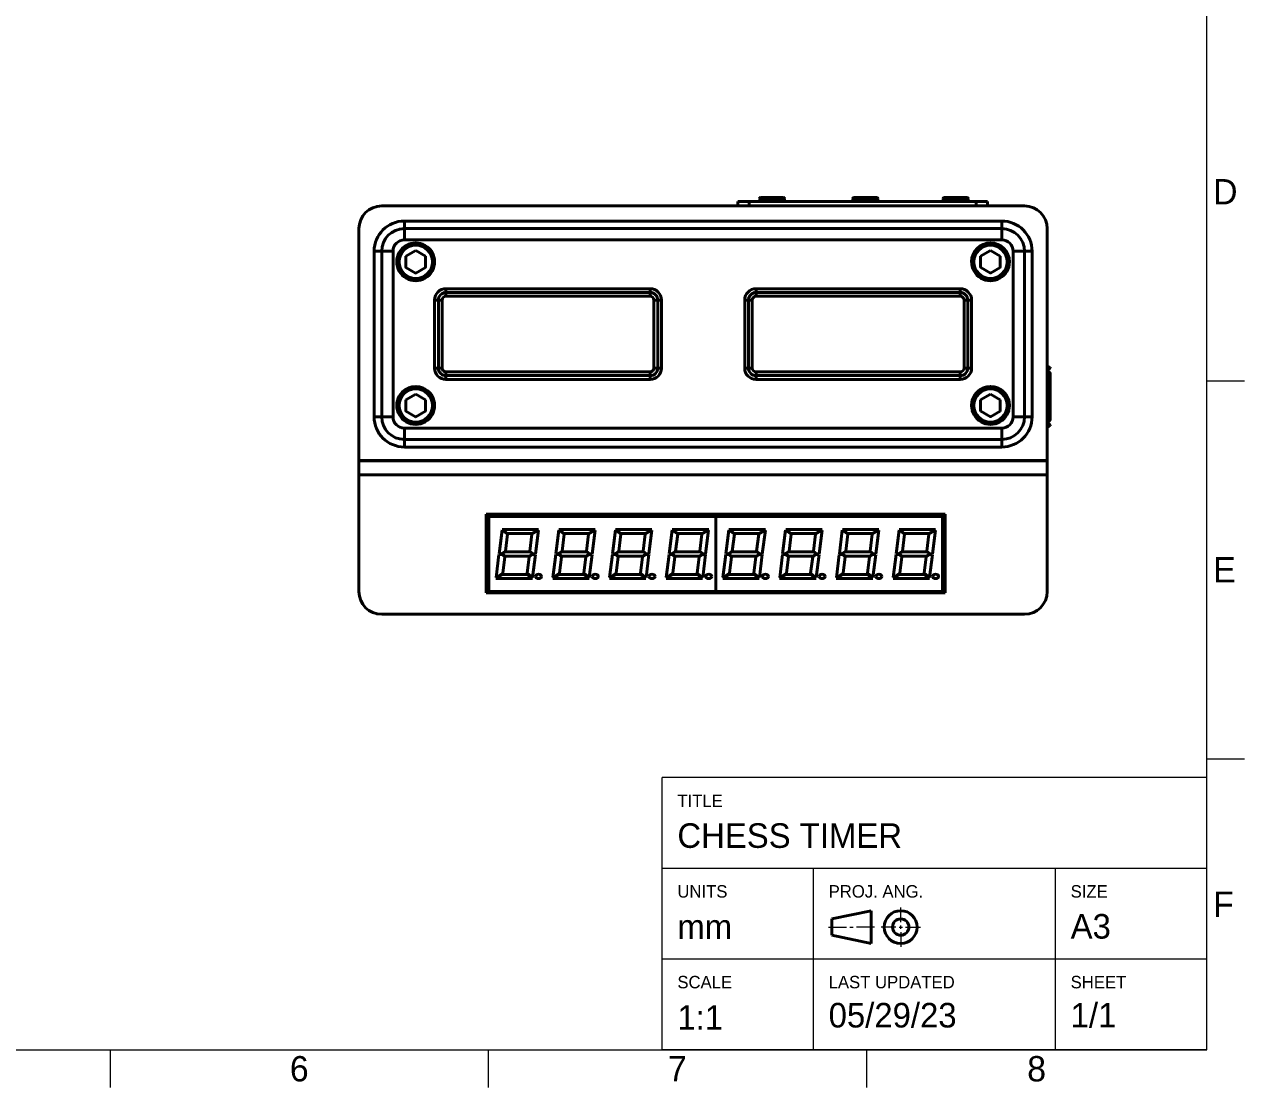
# Model space of a CAD drawing. Header units: millimetres. Extents: x 15 to 415, y 5 to 292.
# Drawn here: x 253.7 to 415, y 5 to 145.6 of the extents above; entities that cross this region are included whole.
import ezdxf

# ---------------------------------------------------------------- set-up
doc = ezdxf.new("R2010")
doc.units = ezdxf.units.MM
doc.layers.add('Border', color=7, linetype='Continuous')
doc.layers.add('Geometries', color=7, linetype='Continuous')
doc.styles.add('Shapr1', font='txt', dxfattribs={"height": 3.3495})
doc.styles.add('Shapr12', font='txt', dxfattribs={"height": 3.3495})

# ---------------------------------------------------------------- blocks, each defined once
blk = doc.blocks.new('*U2')
at = {"layer": 'Border', "linetype": 'Continuous', "lineweight": 15}
for p, q in [((410, 46), (338, 46)), ((338, 10), (338, 46)), ((410, 10), (410, 46)), ((410, 34), (338, 34)), ((358, 10), (358, 34)), ((390, 10), (390, 34)), ((369.53, 26.88), (369.53, 28.83)), ((360, 26.23), (362.38, 26.23)), ((362.82, 26.23), (363.25, 26.23)), ((366.07, 26.23), (363.68, 26.23)), ((368.88, 26.23), (366.93, 26.23)), ((369.32, 26.23), (369.75, 26.23)), ((369.53, 26.02), (369.53, 26.45)), ((370.18, 26.23), (372.13, 26.23)), ((369.53, 25.58), (369.53, 23.63)), ((410, 22), (338, 22)), ((410, 10), (338, 10))]:
    blk.add_line(p, q, dxfattribs=at)
at = {"layer": 'Border', "linetype": 'Continuous', "lineweight": 40}
for p, q in [((360.43, 27.32), (365.63, 28.4)), ((365.63, 28.4), (365.63, 24.07)), ((360.43, 27.32), (360.43, 25.15)), ((360.43, 25.15), (365.63, 24.07))]:
    blk.add_line(p, q, dxfattribs=at)
for radius in [2.17, 1.08]:
    blk.add_circle((369.53, 26.23), radius, dxfattribs=at)

msp = doc.modelspace()

# ---------------------------------------------------------------- linework, layer by layer
at = {"layer": 'Border', "linetype": 'Continuous', "lineweight": 15}
for p, q in [((410, 10), (410, 287)), ((410, 98.5), (415, 98.5)), ((410, 48.5), (415, 48.5)), ((20, 10), (410, 10)), ((265, 10), (265, 5)), ((315, 10), (315, 5)), ((365, 10), (365, 5))]:
    msp.add_line(p, q, dxfattribs=at)
at = {"layer": 'Geometries', "linetype": 'Continuous', "lineweight": 40}
for p, q in [((351, 122.72), (354.05, 122.72)), ((363.32, 122.72), (366.37, 122.72)), ((375.26, 122.72), (378.31, 122.72)), ((300.9, 121.62), (348, 121.62)), ((348, 121.62), (348, 122.22)), ((348, 122.22), (349.5, 122.22)), ((348, 121.62), (349.5, 121.62)), ((349.5, 122.22), (349.5, 121.62)), ((349.5, 122.22), (350.86, 122.22)), ((349.5, 121.62), (379.5, 121.62)), ((350.86, 122.22), (350.88, 122.6)), ((350.86, 122.22), (354.19, 122.22)), ((354.18, 122.6), (350.88, 122.6)), ((354.19, 122.22), (354.18, 122.6)), ((354.19, 122.22), (363.18, 122.22)), ((363.18, 122.22), (363.2, 122.6)), ((363.18, 122.22), (366.51, 122.22)), ((366.5, 122.6), (363.2, 122.6)), ((366.51, 122.22), (366.5, 122.6)), ((366.51, 122.22), (375.12, 122.22)), ((375.12, 122.22), (375.13, 122.6)), ((375.12, 122.22), (378.45, 122.22)), ((378.43, 122.6), (375.13, 122.6)), ((378.45, 122.22), (378.43, 122.6)), ((378.45, 122.22), (379.5, 122.22)), ((379.5, 122.22), (381, 122.22)), ((379.5, 121.62), (379.5, 122.22)), ((379.5, 121.62), (381, 121.62)), ((381, 122.22), (381, 121.62)), ((381, 121.62), (385.9, 121.62)), ((303.9, 119.62), (382.9, 119.62)), ((303.9, 119.62), (303.9, 118.62)), ((382.9, 118.62), (382.9, 119.62)), ((297.9, 118.62), (297.9, 87.91)), ((303.9, 118.62), (303.9, 117.12)), ((303.9, 118.62), (382.9, 118.62)), ((303.9, 118.62), (382.9, 118.62)), ((382.9, 118.62), (382.9, 117.12)), ((388.9, 118.62), (388.9, 100.18)), ((382.9, 117.12), (303.9, 117.12)), ((299.9, 93.73), (299.9, 115.62)), ((299.9, 115.62), (300.9, 115.62)), ((300.9, 115.62), (302.4, 115.62)), ((300.9, 93.73), (300.9, 115.62)), ((300.9, 115.62), (300.9, 93.73)), ((302.4, 115.62), (302.4, 93.73)), ((304.1, 114.97), (305.4, 115.72)), ((304.1, 113.48), (304.1, 114.97)), ((305.4, 115.72), (306.7, 114.97)), ((306.7, 114.97), (306.7, 113.48)), ((380.1, 114.97), (381.4, 115.72)), ((380.1, 113.48), (380.1, 114.97)), ((381.4, 115.72), (382.7, 114.97)), ((382.7, 114.97), (382.7, 113.48)), ((384.4, 93.73), (384.4, 115.62)), ((384.4, 115.62), (385.9, 115.62)), ((385.9, 115.62), (385.9, 93.73)), ((385.9, 115.62), (385.9, 93.73)), ((385.9, 115.62), (386.9, 115.62)), ((386.9, 115.62), (386.9, 93.73)), ((304.1, 113.47), (304.1, 113.48)), ((304.11, 113.46), (304.1, 113.47)), ((305.38, 112.73), (304.11, 113.46)), ((306.69, 113.46), (305.42, 112.73)), ((306.7, 113.47), (306.69, 113.46)), ((306.7, 113.48), (306.7, 113.47)), ((380.1, 113.47), (380.1, 113.48)), ((380.11, 113.46), (380.1, 113.47)), ((381.38, 112.73), (380.11, 113.46)), ((382.69, 113.46), (381.42, 112.73)), ((382.7, 113.47), (382.69, 113.46)), ((382.7, 113.48), (382.7, 113.47)), ((305.4, 112.72), (305.38, 112.73)), ((305.42, 112.73), (305.4, 112.72)), ((381.4, 112.72), (381.38, 112.73)), ((381.42, 112.73), (381.4, 112.72)), ((336.4, 110.67), (309.4, 110.67)), ((309.4, 110.17), (309.4, 110.67)), ((309.4, 110.17), (336.4, 110.17)), ((309.4, 110.17), (309.4, 109.67)), ((336.4, 110.17), (336.4, 110.67)), ((336.4, 110.17), (336.4, 109.67)), ((377.4, 110.67), (350.4, 110.67)), ((350.4, 110.17), (350.4, 110.67)), ((350.4, 110.17), (377.4, 110.17)), ((350.4, 110.17), (350.4, 109.67)), ((377.4, 110.17), (377.4, 110.67)), ((377.4, 110.17), (377.4, 109.67)), ((307.9, 109.17), (307.9, 100.17)), ((307.9, 109.17), (308.4, 109.17)), ((308.4, 100.17), (308.4, 109.17)), ((308.4, 109.17), (308.9, 109.17)), ((308.9, 109.17), (308.9, 100.17)), ((336.4, 109.67), (309.4, 109.67)), ((336.9, 100.17), (336.9, 109.17)), ((337.4, 109.17), (336.9, 109.17)), ((337.4, 109.17), (337.4, 100.17)), ((337.4, 109.17), (337.9, 109.17)), ((337.9, 100.17), (337.9, 109.17)), ((348.9, 109.17), (348.9, 100.17)), ((348.9, 109.17), (349.4, 109.17)), ((349.4, 100.17), (349.4, 109.17)), ((349.9, 109.17), (349.4, 109.17)), ((349.9, 109.17), (349.9, 100.17)), ((377.4, 109.67), (350.4, 109.67)), ((377.9, 100.17), (377.9, 109.17)), ((378.4, 109.17), (377.9, 109.17)), ((378.4, 109.17), (378.9, 109.17)), ((378.4, 109.17), (378.4, 100.17)), ((378.9, 100.17), (378.9, 109.17)), ((307.9, 100.17), (308.4, 100.17)), ((308.9, 100.17), (308.4, 100.17)), ((336.9, 100.17), (337.4, 100.17)), ((337.4, 100.17), (337.9, 100.17)), ((348.9, 100.17), (349.4, 100.17)), ((349.9, 100.17), (349.4, 100.17)), ((378.4, 100.17), (377.9, 100.17)), ((378.4, 100.17), (378.9, 100.17)), ((388.9, 100.18), (388.94, 100.24)), ((388.96, 100.23), (388.9, 100.15)), ((388.9, 100.18), (388.9, 100.15)), ((388.9, 100.15), (388.9, 99.86)), ((388.94, 100.24), (389.06, 100.38)), ((388.96, 100.23), (388.94, 100.24)), ((389.09, 100.38), (388.96, 100.23)), ((389.17, 100.06), (388.96, 100.23)), ((389.09, 100.38), (389.3, 100.22)), ((389.1, 99.97), (389.17, 100.06)), ((389.18, 100.05), (389.11, 99.96)), ((389.17, 100.06), (389.3, 100.22)), ((389.17, 100.06), (389.18, 100.05)), ((389.3, 100.2), (389.18, 100.05)), ((309.4, 99.67), (336.4, 99.67)), ((309.4, 99.67), (309.4, 99.17)), ((336.4, 99.17), (309.4, 99.17)), ((309.4, 98.67), (309.4, 99.17)), ((309.4, 98.67), (336.4, 98.67)), ((336.4, 99.67), (336.4, 99.17)), ((336.4, 98.67), (336.4, 99.17)), ((350.4, 99.67), (377.4, 99.67)), ((350.4, 99.67), (350.4, 99.17)), ((377.4, 99.17), (350.4, 99.17)), ((350.4, 98.67), (350.4, 99.17)), ((350.4, 98.67), (377.4, 98.67)), ((377.4, 99.67), (377.4, 99.17)), ((377.4, 98.67), (377.4, 99.17)), ((388.9, 99.86), (388.9, 99.85)), ((388.9, 99.85), (388.9, 99.6)), ((388.9, 99.6), (388.96, 99.6)), ((388.9, 99.6), (388.9, 99.58)), ((388.94, 99.58), (388.9, 99.58)), ((388.9, 99.58), (388.9, 93.22)), ((388.96, 99.6), (389.17, 99.6)), ((389.06, 93.4), (389.06, 99.4)), ((389.09, 99.4), (389.06, 99.4)), ((389.09, 99.4), (389.09, 93.4)), ((389.3, 99.4), (389.09, 99.4)), ((389.1, 99.97), (389.11, 99.96)), ((389.3, 99.4), (389.3, 98.75)), ((389.3, 93.4), (389.3, 99.4)), ((389.3, 99.4), (389.3, 99.4)), ((389.3, 98.75), (389.3, 94.05)), ((304.1, 95.97), (305.4, 96.72)), ((304.1, 94.48), (304.1, 95.97)), ((305.4, 96.72), (306.7, 95.97)), ((306.7, 95.97), (306.7, 94.48)), ((380.1, 95.97), (381.4, 96.72)), ((380.1, 94.48), (380.1, 95.97)), ((381.4, 96.72), (382.7, 95.97)), ((382.7, 95.97), (382.7, 94.48)), ((299.9, 93.73), (300.9, 93.73)), ((300.9, 93.73), (302.4, 93.73)), ((304.1, 94.47), (304.1, 94.48)), ((304.11, 94.46), (304.1, 94.47)), ((305.38, 93.73), (304.11, 94.46)), ((305.4, 93.72), (305.38, 93.73)), ((305.42, 93.73), (305.4, 93.72)), ((306.69, 94.46), (305.42, 93.73)), ((306.7, 94.47), (306.69, 94.46)), ((306.7, 94.48), (306.7, 94.47)), ((380.1, 94.47), (380.1, 94.48)), ((380.11, 94.46), (380.1, 94.47)), ((381.38, 93.73), (380.11, 94.46)), ((381.4, 93.72), (381.38, 93.73)), ((381.42, 93.73), (381.4, 93.72)), ((382.69, 94.46), (381.42, 93.73)), ((382.7, 94.47), (382.69, 94.46)), ((382.7, 94.48), (382.7, 94.47)), ((384.4, 93.73), (385.9, 93.73)), ((385.9, 93.73), (386.9, 93.73)), ((389.3, 93.4), (389.3, 94.05)), ((303.9, 92.23), (382.9, 92.23)), ((303.9, 92.23), (303.9, 90.73)), ((382.9, 92.23), (382.9, 90.73)), ((388.9, 93.22), (388.94, 93.22)), ((388.9, 93.22), (388.9, 93.2)), ((388.96, 93.2), (388.9, 93.2)), ((388.9, 93.2), (388.9, 92.95)), ((388.9, 92.95), (388.9, 92.94)), ((388.9, 92.94), (388.9, 92.65)), ((388.9, 92.65), (388.96, 92.58)), ((388.9, 92.65), (388.9, 92.62)), ((388.94, 92.56), (388.9, 92.62)), ((388.9, 92.62), (388.9, 87.91)), ((388.96, 92.58), (388.94, 92.56)), ((389.06, 92.42), (388.94, 92.56)), ((389.17, 93.2), (388.96, 93.2)), ((388.96, 92.58), (389.17, 92.74)), ((388.96, 92.58), (389.09, 92.42)), ((389.09, 93.4), (389.06, 93.4)), ((389.09, 93.4), (389.3, 93.4)), ((389.3, 92.59), (389.09, 92.42)), ((389.1, 92.83), (389.11, 92.84)), ((389.17, 92.74), (389.1, 92.83)), ((389.11, 92.84), (389.18, 92.75)), ((389.17, 92.74), (389.18, 92.75)), ((389.3, 92.59), (389.17, 92.74)), ((389.18, 92.75), (389.3, 92.6)), ((389.3, 93.4), (389.3, 93.4)), ((382.9, 90.73), (303.9, 90.73)), ((382.9, 90.73), (303.9, 90.73)), ((303.9, 89.73), (303.9, 90.73)), ((382.9, 90.73), (382.9, 89.73)), ((382.9, 89.73), (303.9, 89.73)), ((388.9, 87.94), (297.9, 87.94)), ((297.9, 87.93), (297.9, 87.94)), ((388.9, 87.91), (297.9, 87.91)), ((297.9, 87.91), (297.9, 87.91)), ((297.9, 86.03), (297.9, 87.91)), ((388.9, 87.93), (388.9, 87.94)), ((388.9, 86.03), (388.9, 87.91)), ((388.9, 87.91), (388.9, 87.91)), ((388.9, 86.03), (297.9, 86.03)), ((297.9, 70.6), (297.9, 86.03)), ((388.9, 70.6), (388.9, 86.03)), ((314.7, 80.84), (315.07, 80.84)), ((314.7, 75.37), (314.7, 80.84)), ((315.07, 80.84), (375.07, 80.84)), ((315.07, 80.53), (315.07, 80.84)), ((345.07, 80.53), (345.07, 80.84)), ((345.07, 80.53), (345.07, 80.84)), ((375.07, 80.84), (375.12, 80.84)), ((375.07, 80.53), (375.07, 80.84)), ((375.12, 80.84), (375.4, 80.84)), ((375.12, 80.84), (375.12, 76.15)), ((375.4, 80.84), (375.4, 76.15)), ((345.07, 80.53), (315.07, 80.53)), ((315.07, 80.53), (315.07, 75.37)), ((345.07, 80.53), (345.07, 70.63)), ((375.07, 80.53), (345.07, 80.53)), ((345.07, 70.63), (345.07, 80.53)), ((375.07, 76.07), (375.07, 80.53)), ((316.81, 78.75), (316.42, 75.59)), ((316.81, 78.75), (317.54, 78.2)), ((316.82, 78.82), (317.55, 78.27)), ((316.83, 78.82), (316.82, 78.82)), ((321.63, 78.83), (316.83, 78.82)), ((316.83, 78.82), (317.55, 78.27)), ((317.54, 78.2), (317.26, 75.95)), ((317.54, 78.19), (317.26, 75.94)), ((317.54, 78.2), (317.54, 78.19)), ((317.55, 78.27), (320.76, 78.27)), ((317.55, 78.27), (320.76, 78.27)), ((317.55, 78.27), (317.55, 78.27)), ((320.75, 78.19), (320.48, 75.94)), ((320.75, 78.19), (321.63, 78.75)), ((320.76, 78.27), (321.64, 78.83)), ((320.76, 78.27), (321.63, 78.83)), ((320.76, 78.27), (320.76, 78.27)), ((321.63, 78.75), (321.23, 75.58)), ((321.63, 78.75), (321.23, 75.59)), ((321.64, 78.83), (321.63, 78.83)), ((321.63, 78.75), (321.63, 78.75)), ((324.31, 78.75), (323.92, 75.59)), ((324.31, 78.75), (325.04, 78.2)), ((324.32, 78.82), (325.05, 78.27)), ((324.33, 78.82), (324.32, 78.82)), ((329.13, 78.83), (324.33, 78.82)), ((324.33, 78.82), (325.05, 78.27)), ((325.04, 78.2), (324.76, 75.95)), ((325.04, 78.19), (324.76, 75.94)), ((325.04, 78.2), (325.04, 78.19)), ((325.05, 78.27), (328.26, 78.27)), ((325.05, 78.27), (328.26, 78.27)), ((325.05, 78.27), (325.05, 78.27)), ((328.25, 78.19), (327.98, 75.94)), ((328.25, 78.19), (329.13, 78.75)), ((328.26, 78.27), (329.14, 78.83)), ((328.26, 78.27), (329.13, 78.83)), ((328.26, 78.27), (328.26, 78.27)), ((329.13, 78.75), (328.73, 75.58)), ((329.13, 78.75), (328.73, 75.59)), ((329.14, 78.83), (329.13, 78.83)), ((329.13, 78.75), (329.13, 78.75)), ((331.81, 78.75), (331.42, 75.59)), ((331.81, 78.75), (332.54, 78.2)), ((331.82, 78.82), (332.55, 78.27)), ((331.83, 78.82), (331.82, 78.82)), ((336.63, 78.83), (331.83, 78.82)), ((331.83, 78.82), (332.55, 78.27)), ((332.54, 78.2), (332.26, 75.95)), ((332.54, 78.19), (332.26, 75.94)), ((332.54, 78.2), (332.54, 78.19)), ((332.55, 78.27), (335.76, 78.27)), ((332.55, 78.27), (335.76, 78.27)), ((332.55, 78.27), (332.55, 78.27)), ((335.75, 78.19), (335.48, 75.94)), ((335.75, 78.19), (336.63, 78.75)), ((335.76, 78.27), (336.63, 78.83)), ((335.76, 78.27), (336.64, 78.83)), ((335.76, 78.27), (335.76, 78.27)), ((336.63, 78.75), (336.23, 75.58)), ((336.63, 78.75), (336.23, 75.59)), ((336.64, 78.83), (336.63, 78.83)), ((336.63, 78.75), (336.63, 78.75)), ((339.31, 78.75), (338.92, 75.59)), ((339.31, 78.75), (340.04, 78.2)), ((339.32, 78.82), (340.05, 78.27)), ((339.33, 78.82), (339.32, 78.82)), ((344.13, 78.83), (339.33, 78.82)), ((339.33, 78.82), (340.05, 78.27)), ((340.04, 78.2), (339.76, 75.95)), ((340.04, 78.19), (339.76, 75.94)), ((340.04, 78.2), (340.04, 78.19)), ((340.05, 78.27), (340.05, 78.27)), ((340.05, 78.27), (343.26, 78.27)), ((340.05, 78.27), (343.26, 78.27)), ((343.25, 78.19), (342.98, 75.94)), ((343.25, 78.19), (344.13, 78.75)), ((343.26, 78.27), (344.14, 78.83)), ((343.26, 78.27), (344.13, 78.83)), ((343.26, 78.27), (343.26, 78.27)), ((344.13, 78.75), (343.73, 75.59)), ((344.13, 78.75), (343.73, 75.58)), ((344.14, 78.83), (344.13, 78.83)), ((344.13, 78.75), (344.13, 78.75)), ((346.81, 78.75), (346.42, 75.59)), ((346.81, 78.75), (347.54, 78.2)), ((346.82, 78.82), (347.55, 78.27)), ((346.83, 78.82), (346.82, 78.82)), ((351.63, 78.83), (346.83, 78.82)), ((346.83, 78.82), (347.55, 78.27)), ((347.54, 78.2), (347.26, 75.95)), ((347.54, 78.19), (347.26, 75.94)), ((347.54, 78.2), (347.54, 78.19)), ((347.55, 78.27), (350.76, 78.27)), ((347.55, 78.27), (350.76, 78.27)), ((347.55, 78.27), (347.55, 78.27)), ((350.75, 78.19), (350.48, 75.94)), ((350.75, 78.19), (351.63, 78.75)), ((350.76, 78.27), (351.64, 78.83)), ((350.76, 78.27), (351.63, 78.83)), ((350.76, 78.27), (350.76, 78.27)), ((351.63, 78.75), (351.23, 75.58)), ((351.63, 78.75), (351.23, 75.59)), ((351.64, 78.83), (351.63, 78.83)), ((351.63, 78.75), (351.63, 78.75)), ((354.31, 78.75), (353.92, 75.59)), ((354.31, 78.75), (355.04, 78.2)), ((354.32, 78.82), (355.05, 78.27)), ((354.33, 78.82), (354.32, 78.82)), ((359.13, 78.83), (354.33, 78.82)), ((354.33, 78.82), (355.05, 78.27)), ((355.04, 78.2), (354.76, 75.95)), ((355.04, 78.19), (354.76, 75.94)), ((355.04, 78.2), (355.04, 78.19)), ((355.05, 78.27), (358.26, 78.27)), ((355.05, 78.27), (358.26, 78.27)), ((355.05, 78.27), (355.05, 78.27)), ((358.25, 78.19), (357.98, 75.94)), ((358.25, 78.19), (359.13, 78.75)), ((358.26, 78.27), (359.14, 78.83)), ((358.26, 78.27), (359.13, 78.83)), ((358.26, 78.27), (358.26, 78.27)), ((359.13, 78.75), (358.73, 75.58)), ((359.13, 78.75), (358.73, 75.59)), ((359.14, 78.83), (359.13, 78.83)), ((359.13, 78.75), (359.13, 78.75)), ((361.81, 78.75), (361.42, 75.59)), ((361.81, 78.75), (362.54, 78.2)), ((361.82, 78.82), (362.55, 78.27)), ((361.83, 78.82), (361.82, 78.82)), ((366.63, 78.83), (361.83, 78.82)), ((361.83, 78.82), (362.55, 78.27)), ((362.54, 78.2), (362.26, 75.95)), ((362.54, 78.19), (362.26, 75.94)), ((362.54, 78.2), (362.54, 78.19)), ((362.55, 78.27), (365.76, 78.27)), ((362.55, 78.27), (365.76, 78.27)), ((362.55, 78.27), (362.55, 78.27)), ((365.75, 78.19), (365.48, 75.94)), ((365.75, 78.19), (366.63, 78.75)), ((365.76, 78.27), (366.64, 78.83)), ((365.76, 78.27), (366.63, 78.83)), ((365.76, 78.27), (365.76, 78.27)), ((366.63, 78.75), (366.23, 75.58)), ((366.63, 78.75), (366.23, 75.59)), ((366.64, 78.83), (366.63, 78.83)), ((366.63, 78.75), (366.63, 78.75)), ((369.31, 78.75), (368.92, 75.59)), ((369.31, 78.75), (370.04, 78.2)), ((369.32, 78.82), (370.05, 78.27)), ((369.33, 78.82), (369.32, 78.82)), ((374.13, 78.83), (369.33, 78.82)), ((369.33, 78.82), (370.05, 78.27)), ((370.04, 78.2), (369.76, 75.95)), ((370.04, 78.19), (369.76, 75.94)), ((370.04, 78.2), (370.04, 78.19)), ((370.05, 78.27), (373.26, 78.27)), ((370.05, 78.27), (373.26, 78.27)), ((370.05, 78.27), (370.05, 78.27)), ((373.25, 78.19), (372.98, 75.94)), ((373.25, 78.19), (374.13, 78.75)), ((373.26, 78.27), (374.14, 78.83)), ((373.26, 78.27), (374.13, 78.83)), ((373.26, 78.27), (373.26, 78.27)), ((374.13, 78.75), (373.73, 75.58)), ((374.13, 78.75), (373.73, 75.59)), ((374.14, 78.83), (374.13, 78.83)), ((374.13, 78.75), (374.13, 78.75)), ((316.71, 75.59), (317.26, 75.95)), ((316.71, 75.58), (317.26, 75.94)), ((317.25, 75.86), (316.82, 75.58)), ((317.25, 75.86), (320.46, 75.86)), ((317.26, 75.94), (317.26, 75.95)), ((320.46, 75.86), (320.83, 75.58)), ((320.48, 75.94), (320.47, 75.93)), ((320.93, 75.58), (320.47, 75.93)), ((320.93, 75.59), (320.48, 75.94)), ((324.21, 75.59), (324.76, 75.95)), ((324.21, 75.58), (324.76, 75.94)), ((324.75, 75.86), (324.32, 75.58)), ((324.75, 75.86), (327.96, 75.86)), ((324.76, 75.94), (324.76, 75.95)), ((327.96, 75.86), (328.33, 75.58)), ((327.98, 75.94), (327.97, 75.93)), ((328.43, 75.58), (327.97, 75.93)), ((328.43, 75.59), (327.98, 75.94)), ((331.71, 75.59), (332.26, 75.95)), ((331.71, 75.58), (332.26, 75.94)), ((332.25, 75.86), (331.82, 75.58)), ((332.25, 75.86), (335.46, 75.86)), ((332.26, 75.94), (332.26, 75.95)), ((335.46, 75.86), (335.83, 75.58)), ((335.48, 75.94), (335.47, 75.93)), ((335.93, 75.58), (335.47, 75.93)), ((335.93, 75.59), (335.48, 75.94)), ((339.21, 75.59), (339.76, 75.95)), ((339.21, 75.58), (339.76, 75.94)), ((339.75, 75.86), (339.32, 75.58)), ((339.75, 75.86), (342.96, 75.86)), ((339.76, 75.94), (339.76, 75.95)), ((342.96, 75.86), (343.33, 75.58)), ((342.98, 75.94), (342.97, 75.93)), ((343.43, 75.58), (342.97, 75.93)), ((343.43, 75.59), (342.98, 75.94)), ((346.71, 75.59), (347.26, 75.95)), ((346.71, 75.58), (347.26, 75.94)), ((347.25, 75.86), (346.82, 75.58)), ((347.25, 75.86), (350.46, 75.86)), ((347.26, 75.94), (347.26, 75.95)), ((350.46, 75.86), (350.83, 75.58)), ((350.48, 75.94), (350.47, 75.93)), ((350.93, 75.58), (350.47, 75.93)), ((350.93, 75.59), (350.48, 75.94)), ((354.21, 75.59), (354.76, 75.95)), ((354.21, 75.58), (354.76, 75.94)), ((354.75, 75.86), (354.32, 75.58)), ((354.75, 75.86), (357.96, 75.86)), ((354.76, 75.94), (354.76, 75.95)), ((357.96, 75.86), (358.33, 75.58)), ((357.98, 75.94), (357.97, 75.93)), ((358.43, 75.58), (357.97, 75.93)), ((358.43, 75.59), (357.98, 75.94)), ((361.71, 75.59), (362.26, 75.95)), ((361.71, 75.58), (362.26, 75.94)), ((362.25, 75.86), (361.82, 75.58)), ((362.25, 75.86), (365.46, 75.86)), ((362.26, 75.94), (362.26, 75.95)), ((365.46, 75.86), (365.83, 75.58)), ((365.48, 75.94), (365.47, 75.93)), ((365.93, 75.58), (365.47, 75.93)), ((365.93, 75.59), (365.48, 75.94)), ((369.21, 75.59), (369.76, 75.95)), ((369.21, 75.58), (369.76, 75.94)), ((369.75, 75.86), (369.32, 75.58)), ((369.75, 75.86), (372.96, 75.86)), ((369.76, 75.94), (369.76, 75.95)), ((372.96, 75.86), (373.33, 75.58)), ((372.98, 75.94), (372.97, 75.93)), ((373.43, 75.58), (372.97, 75.93)), ((373.43, 75.59), (372.98, 75.94)), ((375.07, 75.37), (375.07, 76.07)), ((375.07, 76.07), (375.4, 76.07)), ((375.12, 76.15), (375.12, 76.14)), ((375.12, 76.15), (375.4, 76.15)), ((375.12, 76.14), (375.4, 76.14)), ((375.4, 76.15), (375.4, 76.14)), ((375.4, 76.14), (375.4, 76.07)), ((375.4, 76.07), (375.4, 75.37)), ((314.7, 74.99), (314.7, 75.37)), ((314.7, 75.37), (315.07, 75.37)), ((314.7, 73.18), (314.7, 74.99)), ((315.07, 74.99), (314.7, 74.99)), ((315.07, 75.37), (315.07, 74.99)), ((315.07, 74.99), (315.07, 73.18)), ((316.41, 75.53), (316.03, 72.49)), ((316.42, 75.59), (316.41, 75.58)), ((316.71, 75.58), (316.41, 75.58)), ((316.77, 75.53), (316.41, 75.53)), ((316.71, 75.59), (316.42, 75.59)), ((316.71, 75.58), (316.71, 75.59)), ((317.17, 75.21), (316.77, 75.53)), ((316.82, 75.58), (317.18, 75.3)), ((316.82, 75.58), (317.18, 75.3)), ((316.82, 75.58), (316.82, 75.58)), ((316.91, 73.05), (317.17, 75.21)), ((316.91, 73.05), (317.17, 75.21)), ((317.17, 75.21), (317.17, 75.21)), ((320.4, 75.3), (317.18, 75.3)), ((320.4, 75.3), (317.18, 75.3)), ((317.18, 75.3), (317.18, 75.3)), ((320.39, 75.22), (320.12, 73.04)), ((320.39, 75.22), (320.86, 75.53)), ((320.83, 75.58), (320.4, 75.3)), ((320.83, 75.58), (320.4, 75.3)), ((320.4, 75.3), (320.4, 75.3)), ((320.83, 75.58), (320.83, 75.58)), ((320.85, 72.47), (321.23, 75.53)), ((320.85, 72.47), (321.23, 75.53)), ((320.86, 75.53), (321.23, 75.53)), ((321.23, 75.59), (320.93, 75.59)), ((320.93, 75.58), (320.93, 75.59)), ((321.23, 75.58), (320.93, 75.58)), ((321.23, 75.58), (321.23, 75.59)), ((321.23, 75.53), (321.23, 75.53)), ((323.91, 75.53), (323.53, 72.49)), ((323.92, 75.59), (323.91, 75.58)), ((324.21, 75.58), (323.91, 75.58)), ((324.27, 75.53), (323.91, 75.53)), ((324.21, 75.59), (323.92, 75.59)), ((324.21, 75.58), (324.21, 75.59)), ((324.67, 75.21), (324.27, 75.53)), ((324.32, 75.58), (324.68, 75.3)), ((324.32, 75.58), (324.32, 75.58)), ((324.32, 75.58), (324.68, 75.3)), ((324.41, 73.05), (324.67, 75.21)), ((324.41, 73.05), (324.67, 75.21)), ((324.67, 75.21), (324.67, 75.21)), ((327.9, 75.3), (324.68, 75.3)), ((327.9, 75.3), (324.68, 75.3)), ((324.68, 75.3), (324.68, 75.3)), ((327.89, 75.22), (327.62, 73.04)), ((327.89, 75.22), (328.36, 75.53)), ((328.33, 75.58), (327.9, 75.3)), ((328.33, 75.58), (327.9, 75.3)), ((327.9, 75.3), (327.9, 75.3)), ((328.33, 75.58), (328.33, 75.58)), ((328.35, 72.47), (328.73, 75.53)), ((328.35, 72.47), (328.73, 75.53)), ((328.36, 75.53), (328.73, 75.53)), ((328.73, 75.59), (328.43, 75.59)), ((328.43, 75.58), (328.43, 75.59)), ((328.73, 75.58), (328.43, 75.58)), ((328.73, 75.58), (328.73, 75.59)), ((328.73, 75.53), (328.73, 75.53)), ((331.41, 75.53), (331.03, 72.49)), ((331.42, 75.59), (331.41, 75.58)), ((331.71, 75.58), (331.41, 75.58)), ((331.77, 75.53), (331.41, 75.53)), ((331.71, 75.59), (331.42, 75.59)), ((331.71, 75.58), (331.71, 75.59)), ((332.17, 75.21), (331.77, 75.53)), ((331.82, 75.58), (332.18, 75.3)), ((331.82, 75.58), (331.82, 75.58)), ((331.82, 75.58), (332.18, 75.3)), ((331.91, 73.05), (332.17, 75.21)), ((331.91, 73.05), (332.17, 75.21)), ((332.17, 75.21), (332.17, 75.21)), ((335.4, 75.3), (332.18, 75.3)), ((335.4, 75.3), (332.18, 75.3)), ((332.18, 75.3), (332.18, 75.3)), ((335.39, 75.22), (335.12, 73.04)), ((335.39, 75.22), (335.86, 75.53)), ((335.83, 75.58), (335.4, 75.3)), ((335.83, 75.58), (335.4, 75.3)), ((335.4, 75.3), (335.4, 75.3)), ((335.83, 75.58), (335.83, 75.58)), ((335.85, 72.47), (336.23, 75.53)), ((335.85, 72.47), (336.23, 75.53)), ((335.86, 75.53), (336.23, 75.53)), ((336.23, 75.59), (335.93, 75.59)), ((335.93, 75.58), (335.93, 75.59)), ((336.23, 75.58), (335.93, 75.58)), ((336.23, 75.58), (336.23, 75.59)), ((336.23, 75.53), (336.23, 75.53)), ((338.91, 75.53), (338.53, 72.49)), ((338.92, 75.59), (338.91, 75.58)), ((339.21, 75.58), (338.91, 75.58)), ((339.27, 75.53), (338.91, 75.53)), ((339.21, 75.59), (338.92, 75.59)), ((339.21, 75.58), (339.21, 75.59)), ((339.67, 75.21), (339.27, 75.53)), ((339.32, 75.58), (339.68, 75.3)), ((339.32, 75.58), (339.32, 75.58)), ((339.32, 75.58), (339.68, 75.3)), ((339.41, 73.05), (339.67, 75.21)), ((339.41, 73.05), (339.67, 75.21)), ((339.67, 75.21), (339.67, 75.21)), ((342.9, 75.3), (339.68, 75.3)), ((342.9, 75.3), (339.68, 75.3)), ((339.68, 75.3), (339.68, 75.3)), ((342.89, 75.22), (342.62, 73.04)), ((342.89, 75.22), (343.36, 75.53)), ((343.33, 75.58), (342.9, 75.3)), ((343.33, 75.58), (342.9, 75.3)), ((342.9, 75.3), (342.9, 75.3)), ((343.33, 75.58), (343.33, 75.58)), ((343.35, 72.47), (343.73, 75.53)), ((343.35, 72.47), (343.73, 75.53)), ((343.36, 75.53), (343.73, 75.53)), ((343.73, 75.59), (343.43, 75.59)), ((343.43, 75.58), (343.43, 75.59)), ((343.73, 75.58), (343.43, 75.58)), ((343.73, 75.58), (343.73, 75.59)), ((343.73, 75.53), (343.73, 75.53)), ((346.41, 75.53), (346.03, 72.49)), ((346.42, 75.59), (346.41, 75.58)), ((346.71, 75.58), (346.41, 75.58)), ((346.77, 75.53), (346.41, 75.53)), ((346.71, 75.59), (346.42, 75.59)), ((346.71, 75.58), (346.71, 75.59)), ((347.17, 75.21), (346.77, 75.53)), ((346.82, 75.58), (346.82, 75.58)), ((346.82, 75.58), (347.18, 75.3)), ((346.82, 75.58), (347.18, 75.3)), ((346.91, 73.05), (347.17, 75.21)), ((346.91, 73.05), (347.17, 75.21)), ((347.17, 75.21), (347.17, 75.21)), ((350.4, 75.3), (347.18, 75.3)), ((350.4, 75.3), (347.18, 75.3)), ((347.18, 75.3), (347.18, 75.3)), ((350.39, 75.22), (350.12, 73.04)), ((350.39, 75.22), (350.86, 75.53)), ((350.83, 75.58), (350.4, 75.3)), ((350.83, 75.58), (350.4, 75.3)), ((350.4, 75.3), (350.4, 75.3)), ((350.83, 75.58), (350.83, 75.58)), ((350.85, 72.47), (351.23, 75.53)), ((350.85, 72.47), (351.23, 75.53)), ((350.86, 75.53), (351.23, 75.53)), ((351.23, 75.59), (350.93, 75.59)), ((350.93, 75.58), (350.93, 75.59)), ((351.23, 75.58), (350.93, 75.58)), ((351.23, 75.58), (351.23, 75.59)), ((351.23, 75.53), (351.23, 75.53)), ((353.91, 75.53), (353.53, 72.49)), ((353.92, 75.59), (353.91, 75.58)), ((354.21, 75.58), (353.91, 75.58)), ((354.27, 75.53), (353.91, 75.53)), ((354.21, 75.59), (353.92, 75.59)), ((354.21, 75.58), (354.21, 75.59)), ((354.67, 75.21), (354.27, 75.53)), ((354.32, 75.58), (354.32, 75.58)), ((354.32, 75.58), (354.68, 75.3)), ((354.32, 75.58), (354.68, 75.3)), ((354.41, 73.05), (354.67, 75.21)), ((354.41, 73.05), (354.67, 75.21)), ((354.67, 75.21), (354.67, 75.21)), ((357.9, 75.3), (354.68, 75.3)), ((357.9, 75.3), (354.68, 75.3)), ((354.68, 75.3), (354.68, 75.3)), ((357.89, 75.22), (357.62, 73.04)), ((357.89, 75.22), (358.36, 75.53)), ((358.33, 75.58), (357.9, 75.3)), ((358.33, 75.58), (357.9, 75.3)), ((357.9, 75.3), (357.9, 75.3)), ((358.33, 75.58), (358.33, 75.58)), ((358.35, 72.47), (358.73, 75.53)), ((358.35, 72.47), (358.73, 75.53)), ((358.36, 75.53), (358.73, 75.53)), ((358.43, 75.58), (358.43, 75.59)), ((358.73, 75.59), (358.43, 75.59)), ((358.73, 75.58), (358.43, 75.58)), ((358.73, 75.58), (358.73, 75.59)), ((358.73, 75.53), (358.73, 75.53)), ((361.41, 75.53), (361.03, 72.49)), ((361.42, 75.59), (361.41, 75.58)), ((361.71, 75.58), (361.41, 75.58)), ((361.77, 75.53), (361.41, 75.53)), ((361.71, 75.59), (361.42, 75.59)), ((361.71, 75.58), (361.71, 75.59)), ((362.17, 75.21), (361.77, 75.53)), ((361.82, 75.58), (361.82, 75.58)), ((361.82, 75.58), (362.18, 75.3)), ((361.82, 75.58), (362.18, 75.3)), ((361.91, 73.05), (362.17, 75.21)), ((361.91, 73.05), (362.17, 75.21)), ((362.17, 75.21), (362.17, 75.21)), ((365.4, 75.3), (362.18, 75.3)), ((365.4, 75.3), (362.18, 75.3)), ((362.18, 75.3), (362.18, 75.3)), ((365.39, 75.22), (365.12, 73.04)), ((365.39, 75.22), (365.86, 75.53)), ((365.83, 75.58), (365.4, 75.3)), ((365.83, 75.58), (365.4, 75.3)), ((365.4, 75.3), (365.4, 75.3)), ((365.83, 75.58), (365.83, 75.58)), ((365.85, 72.47), (366.23, 75.53)), ((365.85, 72.47), (366.23, 75.53)), ((365.86, 75.53), (366.23, 75.53)), ((365.93, 75.58), (365.93, 75.59)), ((366.23, 75.59), (365.93, 75.59)), ((366.23, 75.58), (365.93, 75.58)), ((366.23, 75.58), (366.23, 75.59)), ((366.23, 75.53), (366.23, 75.53)), ((368.91, 75.53), (368.53, 72.49)), ((368.92, 75.59), (368.91, 75.58)), ((369.21, 75.58), (368.91, 75.58)), ((369.27, 75.53), (368.91, 75.53)), ((369.21, 75.59), (368.92, 75.59)), ((369.21, 75.58), (369.21, 75.59)), ((369.67, 75.21), (369.27, 75.53)), ((369.32, 75.58), (369.32, 75.58)), ((369.32, 75.58), (369.68, 75.3)), ((369.32, 75.58), (369.68, 75.3)), ((369.41, 73.05), (369.67, 75.21)), ((369.41, 73.05), (369.67, 75.21)), ((369.67, 75.21), (369.67, 75.21)), ((372.9, 75.3), (369.68, 75.3)), ((372.9, 75.3), (369.68, 75.3)), ((369.68, 75.3), (369.68, 75.3)), ((372.89, 75.22), (372.62, 73.04)), ((372.89, 75.22), (373.36, 75.53)), ((373.33, 75.58), (372.9, 75.3)), ((373.33, 75.58), (372.9, 75.3)), ((372.9, 75.3), (372.9, 75.3)), ((373.33, 75.58), (373.33, 75.58)), ((373.35, 72.47), (373.73, 75.53)), ((373.35, 72.47), (373.73, 75.53)), ((373.36, 75.53), (373.73, 75.53)), ((373.73, 75.59), (373.43, 75.59)), ((373.43, 75.58), (373.43, 75.59)), ((373.73, 75.58), (373.43, 75.58)), ((373.73, 75.58), (373.73, 75.59)), ((373.73, 75.53), (373.73, 75.53)), ((375.07, 74.99), (375.07, 75.37)), ((375.07, 75.37), (375.4, 75.37)), ((375.4, 74.99), (375.07, 74.99)), ((375.07, 73.18), (375.07, 74.99)), ((375.4, 75.37), (375.4, 74.99)), ((375.4, 74.99), (375.4, 73.18)), ((314.7, 71.05), (314.7, 73.18)), ((315.07, 73.18), (314.7, 73.18)), ((315.07, 73.18), (315.07, 71.05)), ((316.02, 72.33), (316.89, 72.89)), ((316.03, 72.48), (316.91, 73.05)), ((316.03, 72.49), (316.91, 73.05)), ((316.89, 72.89), (320.1, 72.89)), ((316.91, 73.05), (316.91, 73.05)), ((320.1, 72.89), (320.82, 72.33)), ((320.12, 73.04), (320.85, 72.47)), ((320.12, 73.04), (320.12, 73.04)), ((320.12, 73.04), (320.85, 72.47)), ((323.52, 72.33), (324.39, 72.89)), ((323.53, 72.48), (324.41, 73.05)), ((323.53, 72.49), (324.41, 73.05)), ((324.39, 72.89), (327.6, 72.89)), ((324.41, 73.05), (324.41, 73.05)), ((327.6, 72.89), (328.32, 72.33)), ((327.62, 73.04), (327.62, 73.04)), ((327.62, 73.04), (328.35, 72.47)), ((327.62, 73.04), (328.35, 72.47)), ((331.02, 72.33), (331.89, 72.89)), ((331.03, 72.48), (331.91, 73.05)), ((331.03, 72.49), (331.91, 73.05)), ((331.89, 72.89), (335.1, 72.89)), ((331.91, 73.05), (331.91, 73.05)), ((335.1, 72.89), (335.82, 72.33)), ((335.12, 73.04), (335.85, 72.47)), ((335.12, 73.04), (335.85, 72.47)), ((335.12, 73.04), (335.12, 73.04)), ((338.52, 72.33), (339.39, 72.89)), ((338.53, 72.49), (339.41, 73.05)), ((338.53, 72.48), (339.41, 73.05)), ((339.39, 72.89), (342.6, 72.89)), ((339.41, 73.05), (339.41, 73.05)), ((342.6, 72.89), (343.32, 72.33)), ((342.62, 73.04), (343.35, 72.47)), ((342.62, 73.04), (342.62, 73.04)), ((342.62, 73.04), (343.35, 72.47)), ((346.02, 72.33), (346.89, 72.89)), ((346.03, 72.48), (346.91, 73.05)), ((346.03, 72.49), (346.91, 73.05)), ((346.89, 72.89), (350.1, 72.89)), ((346.91, 73.05), (346.91, 73.05)), ((350.1, 72.89), (350.82, 72.33)), ((350.12, 73.04), (350.85, 72.47)), ((350.12, 73.04), (350.12, 73.04)), ((350.12, 73.04), (350.85, 72.47)), ((353.52, 72.33), (354.39, 72.89)), ((353.53, 72.48), (354.41, 73.05)), ((353.53, 72.49), (354.41, 73.05)), ((354.39, 72.89), (357.6, 72.89)), ((354.41, 73.05), (354.41, 73.05)), ((357.6, 72.89), (358.32, 72.33)), ((357.62, 73.04), (357.62, 73.04)), ((357.62, 73.04), (358.35, 72.47)), ((357.62, 73.04), (358.35, 72.47)), ((361.02, 72.33), (361.89, 72.89)), ((361.03, 72.48), (361.91, 73.05)), ((361.03, 72.49), (361.91, 73.05)), ((361.89, 72.89), (365.1, 72.89)), ((361.91, 73.05), (361.91, 73.05)), ((365.1, 72.89), (365.82, 72.33)), ((365.12, 73.04), (365.12, 73.04)), ((365.12, 73.04), (365.85, 72.47)), ((365.12, 73.04), (365.85, 72.47)), ((368.52, 72.33), (369.39, 72.89)), ((368.53, 72.48), (369.41, 73.05)), ((368.53, 72.49), (369.41, 73.05)), ((369.39, 72.89), (372.6, 72.89)), ((369.41, 73.05), (369.41, 73.05)), ((372.6, 72.89), (373.32, 72.33)), ((372.62, 73.04), (373.35, 72.47)), ((372.62, 73.04), (372.62, 73.04)), ((372.62, 73.04), (373.35, 72.47)), ((375.4, 73.18), (375.07, 73.18)), ((375.07, 71.05), (375.07, 73.18)), ((375.4, 73.18), (375.4, 71.05)), ((314.7, 70.44), (314.7, 71.05)), ((315.07, 71.05), (314.7, 71.05)), ((315.07, 71.05), (315.07, 70.63)), ((316.01, 72.33), (316.02, 72.33)), ((320.83, 72.33), (316.01, 72.33)), ((320.82, 72.33), (316.02, 72.33)), ((316.03, 72.49), (316.03, 72.48)), ((320.82, 72.33), (320.83, 72.33)), ((320.85, 72.47), (320.85, 72.47)), ((323.51, 72.33), (323.52, 72.33)), ((328.33, 72.33), (323.51, 72.33)), ((328.32, 72.33), (323.52, 72.33)), ((323.53, 72.49), (323.53, 72.48)), ((328.32, 72.33), (328.33, 72.33)), ((328.35, 72.47), (328.35, 72.47)), ((335.83, 72.33), (331.01, 72.33)), ((331.01, 72.33), (331.02, 72.33)), ((335.82, 72.33), (331.02, 72.33)), ((331.03, 72.49), (331.03, 72.48)), ((335.82, 72.33), (335.83, 72.33)), ((335.85, 72.47), (335.85, 72.47)), ((343.33, 72.33), (338.51, 72.33)), ((338.51, 72.33), (338.52, 72.33)), ((343.32, 72.33), (338.52, 72.33)), ((338.53, 72.49), (338.53, 72.48)), ((343.32, 72.33), (343.33, 72.33)), ((343.35, 72.47), (343.35, 72.47)), ((346.01, 72.33), (346.02, 72.33)), ((350.83, 72.33), (346.01, 72.33)), ((350.82, 72.33), (346.02, 72.33)), ((346.03, 72.49), (346.03, 72.48)), ((350.82, 72.33), (350.83, 72.33)), ((350.85, 72.47), (350.85, 72.47)), ((358.33, 72.33), (353.51, 72.33)), ((353.51, 72.33), (353.52, 72.33)), ((358.32, 72.33), (353.52, 72.33)), ((353.53, 72.49), (353.53, 72.48)), ((358.32, 72.33), (358.33, 72.33)), ((358.35, 72.47), (358.35, 72.47)), ((361.01, 72.33), (361.02, 72.33)), ((365.83, 72.33), (361.01, 72.33)), ((365.82, 72.33), (361.02, 72.33)), ((361.03, 72.49), (361.03, 72.48)), ((365.82, 72.33), (365.83, 72.33)), ((365.85, 72.47), (365.85, 72.47)), ((373.33, 72.33), (368.51, 72.33)), ((368.51, 72.33), (368.52, 72.33)), ((373.32, 72.33), (368.52, 72.33)), ((368.53, 72.49), (368.53, 72.48)), ((373.32, 72.33), (373.33, 72.33)), ((373.35, 72.47), (373.35, 72.47)), ((375.4, 71.05), (375.07, 71.05)), ((375.07, 70.63), (375.07, 71.05)), ((375.4, 71.05), (375.4, 70.44)), ((375.4, 70.44), (314.7, 70.44)), ((315.07, 70.63), (345.07, 70.63)), ((345.07, 70.63), (375.07, 70.63)), ((385.9, 67.6), (300.9, 67.6))]:
    msp.add_line(p, q, dxfattribs=at)
at = {"layer": 'Geometries', "linetype": 'Continuous', "lineweight": 40, "flags": 128}
for points in [[(389.3, 99.4), (389.3, 99.4), (389.3, 99.41), (389.3, 99.42), (389.3, 99.42), (389.3, 99.43), (389.3, 99.43), (389.3, 99.44), (389.3, 99.45), (389.3, 99.45), (389.29, 99.46), (389.29, 99.46), (389.29, 99.47), (389.29, 99.48), (389.29, 99.48), (389.29, 99.49), (389.29, 99.49), (389.28, 99.5), (389.28, 99.5), (389.28, 99.51), (389.28, 99.51), (389.28, 99.52), (389.27, 99.52), (389.27, 99.53), (389.27, 99.53), (389.27, 99.54), (389.26, 99.54), (389.26, 99.54), (389.26, 99.55), (389.26, 99.55), (389.25, 99.56), (389.25, 99.56), (389.25, 99.56), (389.24, 99.57), (389.24, 99.57), (389.24, 99.57), (389.23, 99.58), (389.23, 99.58), (389.23, 99.58), (389.22, 99.59), (389.22, 99.59), (389.22, 99.59), (389.21, 99.59), (389.21, 99.59), (389.2, 99.6), (389.2, 99.6), (389.2, 99.6), (389.19, 99.6), (389.19, 99.6), (389.18, 99.6), (389.18, 99.6), (389.18, 99.6), (389.17, 99.6), (389.17, 99.6)], [(389.17, 93.2), (389.17, 93.2), (389.18, 93.2), (389.18, 93.2), (389.19, 93.2), (389.19, 93.2), (389.19, 93.2), (389.2, 93.21), (389.2, 93.21), (389.2, 93.21), (389.21, 93.21), (389.21, 93.21), (389.22, 93.21), (389.22, 93.22), (389.22, 93.22), (389.23, 93.22), (389.23, 93.22), (389.23, 93.23), (389.24, 93.23), (389.24, 93.23), (389.24, 93.24), (389.25, 93.24), (389.25, 93.24), (389.25, 93.25), (389.26, 93.25), (389.26, 93.25), (389.26, 93.26), (389.26, 93.26), (389.27, 93.27), (389.27, 93.27), (389.27, 93.28), (389.27, 93.28), (389.28, 93.29), (389.28, 93.29), (389.28, 93.3), (389.28, 93.3), (389.28, 93.31), (389.29, 93.31), (389.29, 93.32), (389.29, 93.32), (389.29, 93.33), (389.29, 93.33), (389.29, 93.34), (389.29, 93.35), (389.3, 93.35), (389.3, 93.36), (389.3, 93.36), (389.3, 93.37), (389.3, 93.37), (389.3, 93.38), (389.3, 93.39), (389.3, 93.39), (389.3, 93.4), (389.3, 93.4)]]:
    msp.add_lwpolyline(points, dxfattribs=at)
at = {"layer": 'Geometries', "linetype": 'Continuous', "lineweight": 40}
for centre in [(305.4, 114.22), (381.4, 114.22), (305.4, 95.22), (381.4, 95.22)]:
    msp.add_circle(centre, 2.2, dxfattribs=at)
for centre, radius, start, end in [((351, 122.59), 0.127, 90, 178), ((354.05, 122.59), 0.127, 2, 90), ((363.32, 122.59), 0.127, 90, 178), ((366.37, 122.59), 0.127, 2, 90), ((375.26, 122.59), 0.127, 90, 178), ((378.31, 122.59), 0.127, 2, 90), ((300.9, 118.62), 3, 90, 180), ((385.9, 118.62), 3, 0, 90), ((303.9, 115.62), 4, 90, 180), ((382.9, 115.62), 4, 0, 90), ((303.9, 115.62), 3, 90, 180), ((303.9, 115.62), 3, 90, 180), ((382.9, 115.62), 3, 0, 90), ((382.9, 115.62), 3, 0, 90), ((303.9, 115.62), 1.5, 90, 180), ((305.4, 114.23), 2.5, 359.8726, 180.1274), ((305.4, 114.22), 2.5, 0.1273, 179.8727), ((381.4, 114.23), 2.5, 0, 179.6109), ((381.4, 114.22), 2.5, 0, 179.3562), ((382.9, 115.62), 1.5, 0, 90), ((305.4, 114.22), 2.5, 179.8727, 0.1273), ((305.4, 114.23), 1.5, 210, 210.7436), ((305.4, 114.23), 1.5, 329.2564, 330), ((381.4, 114.22), 2.5, 179.3562, 0), ((381.4, 114.23), 1.5, 210, 210.7436), ((381.4, 114.23), 1.5, 329.2564, 330), ((305.4, 114.23), 1.5, 269.2564, 270.7436), ((381.4, 114.23), 1.5, 269.2564, 270.7436), ((309.4, 109.17), 1.5, 90, 180), ((309.4, 109.17), 1, 90, 180), ((336.4, 109.17), 1.5, 0, 90), ((336.4, 109.17), 1, 0, 90), ((350.4, 109.17), 1.5, 90, 180), ((350.4, 109.17), 1, 90, 180), ((377.4, 109.17), 1.5, 0, 90), ((377.4, 109.17), 1, 0, 90), ((309.4, 109.17), 0.5, 90, 180), ((336.4, 109.17), 0.5, 0, 90), ((350.4, 109.17), 0.5, 90, 180), ((377.4, 109.17), 0.5, 0, 90), ((309.4, 100.17), 1.5, 180, 270), ((309.4, 100.17), 1, 180, 270), ((309.4, 100.17), 0.5, 180, 270), ((336.4, 100.17), 1.5, 270, 0), ((336.4, 100.17), 0.5, 270, 0), ((336.4, 100.17), 1, 270, 0), ((350.4, 100.17), 1.5, 180, 270), ((350.4, 100.17), 1, 180, 270), ((350.4, 100.17), 0.5, 180, 270), ((377.4, 100.17), 1.5, 270, 0), ((377.4, 100.17), 1, 270, 0), ((377.4, 100.17), 0.5, 270, 0), ((389.07, 100.37), 0.02, 51.4099, 141.4099), ((389.29, 100.21), 0.01, 321.4099, 51.4099), ((388.87, 100.15), 0.29, 275.1331, 321.4099), ((388.87, 100.15), 0.3, 274.9616, 321.4099), ((305.4, 95.23), 2.5, 359.81, 180.1813), ((305.4, 95.22), 2.5, 0.0646, 179.9266), ((381.4, 95.23), 2.5, 359.8728, 180.1272), ((381.4, 95.22), 2.5, 0.1275, 179.8725), ((305.4, 95.22), 2.5, 179.9266, 0.0646), ((381.4, 95.22), 2.5, 179.8725, 0.1275), ((303.9, 93.73), 4, 180, 270), ((303.9, 93.73), 3, 180, 270), ((303.9, 93.73), 3, 180, 270), ((303.9, 93.73), 1.5, 180, 270), ((305.4, 95.23), 1.5, 210, 210.7436), ((305.4, 95.23), 1.5, 269.2564, 270.7436), ((305.4, 95.23), 1.5, 329.2564, 330), ((381.4, 95.23), 1.5, 210, 210.7436), ((381.4, 95.23), 1.5, 269.2564, 270.7436), ((381.4, 95.23), 1.5, 329.2564, 330), ((382.9, 93.73), 1.5, 270, 0), ((382.9, 93.73), 3, 270, 0), ((382.9, 93.73), 3, 270, 0), ((382.9, 93.73), 4, 270, 0), ((388.87, 92.65), 0.3, 38.5901, 85.0384), ((388.87, 92.65), 0.29, 38.5901, 84.8669), ((389.07, 92.43), 0.02, 218.5901, 308.5901), ((389.29, 92.6), 0.01, 308.5901, 38.5901), ((300.9, 70.6), 3, 180, 270), ((385.9, 70.6), 3, 270, 0)]:
    msp.add_arc(centre, radius, start, end, dxfattribs=at)
for centre, major_axis, ratio, start_param, end_param in [((388.96, 99.58), (0, 0.02), 0.781629, 0, 1.570796), ((388.94, 99.4), (0, -0.18), 0.623744, 1.570796, 3.141593), ((388.96, 99.4), (0, 0.2), 0.623744, 4.712389, 6.283185), ((389.17, 99.4), (0, -0.2), 0.623744, 1.570796, 3.141593), ((388.94, 93.4), (0, -0.18), 0.623744, 0, 1.570796), ((388.96, 93.22), (0, -0.02), 0.781629, 4.712389, 6.283185), ((388.96, 93.4), (0, 0.2), 0.623744, 3.141593, 4.712389), ((389.17, 93.4), (0, -0.2), 0.623744, 0, 1.570796), ((321.64, 72.61), (0.4, 0), 0.707107, 3.129092, 6.295686), ((321.64, 72.61), (0.4, 0), 0.707107, 0.0125, 3.129092), ((321.64, 72.62), (-0.4, 0), 0.707107, 0.0125, 3.129092), ((329.14, 72.61), (0.4, 0), 0.707107, 3.129092, 6.295686), ((329.14, 72.61), (0.4, 0), 0.707107, 0.0125, 3.129092), ((329.14, 72.62), (-0.4, 0), 0.707107, 0.0125, 3.129092), ((336.64, 72.61), (0.4, 0), 0.707107, 3.129092, 6.295685), ((336.64, 72.61), (0.4, 0), 0.707107, 0.0125, 3.129092), ((336.64, 72.62), (-0.4, 0), 0.707107, 0.0125, 3.129092), ((344.14, 72.61), (0.4, 0), 0.707107, 3.129092, 6.295686), ((344.14, 72.61), (0.4, 0), 0.707107, 0.0125, 3.129092), ((344.14, 72.62), (-0.4, 0), 0.707107, 0.0125, 3.129092), ((351.64, 72.61), (0.4, 0), 0.707107, 3.129092, 6.295685), ((351.64, 72.61), (0.4, 0), 0.707107, 0.0125, 3.129092), ((351.64, 72.62), (-0.4, 0), 0.707107, 0.0125, 3.129092), ((359.14, 72.61), (0.4, 0), 0.707107, 3.129092, 6.295686), ((359.14, 72.61), (0.4, 0), 0.707107, 0.012501, 3.129092), ((359.14, 72.62), (-0.4, 0), 0.707107, 0.0125, 3.129093), ((366.64, 72.61), (0.4, 0), 0.707107, 3.129093, 6.295685), ((366.64, 72.61), (0.4, 0), 0.707107, 0.012499, 3.129093), ((366.64, 72.62), (-0.4, 0), 0.707107, 0.012501, 3.129091), ((374.14, 72.61), (0.4, 0), 0.707107, 3.129092, 6.295686), ((374.14, 72.61), (0.4, 0), 0.707107, 0.012501, 3.129092), ((374.14, 72.62), (-0.4, 0), 0.707107, 0.0125, 3.129093)]:
    msp.add_ellipse(centre, major_axis=major_axis, ratio=ratio, start_param=start_param, end_param=end_param, dxfattribs=at)

# ---------------------------------------------------------------- block references
msp.add_blockref('*U2', (0, 0))

# ---------------------------------------------------------------- texts
at = {"layer": 'Border', "linetype": 'Continuous', "lineweight": 15, "char_height": 3.35, "width": 3.3495, "style": 'Shapr12'}
for s, insert, attachment_point in [('D', (410.83, 123.5), 4), ('E', (410.83, 73.5), 4), ('F', (410.83, 29.25), 4), ('6', (290, 9.17), 2), ('7', (340, 9.17), 2), ('8', (387.5, 9.17), 2)]:
    msp.add_mtext(s, dxfattribs=dict(at, insert=insert, attachment_point=attachment_point))
at = {"layer": 'Border', "linetype": 'Continuous', "lineweight": 15, "attachment_point": 1, "style": 'Shapr1'}
for s, insert, char_height in [('TITLE', (340, 43.75), 1.65), ('CHESS TIMER', (340, 39.96), 3.25), ('UNITS', (340, 31.78), 1.65), ('PROJ. ANG.', (360, 31.78), 1.65), ('SIZE', (392, 31.78), 1.65), ('A3', (392, 27.96), 3.25), ('mm', (340, 27.9), 3.25), ('SCALE', (340, 19.78), 1.65), ('LAST UPDATED', (360, 19.78), 1.65), ('SHEET', (392, 19.78), 1.65), ('05/29/23', (360, 16.2), 3.25), ('1/1', (392, 16.2), 3.25), ('1:1', (340, 15.9), 3.25)]:
    msp.add_mtext(s, dxfattribs=dict(at, insert=insert, char_height=char_height))

doc.saveas('drawing.dxf')
